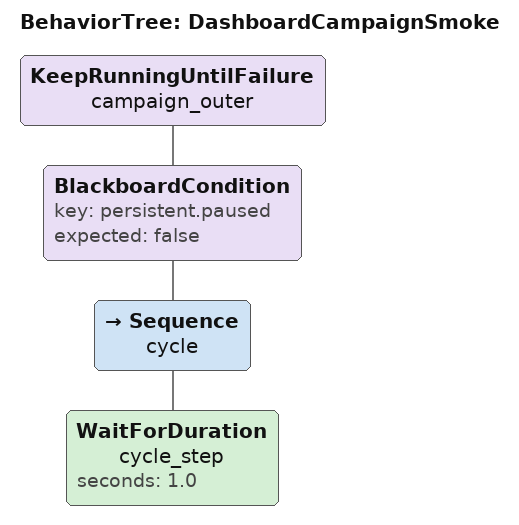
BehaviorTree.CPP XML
<root BTCPP_format="4" main_tree_to_execute="DashboardCampaignSmoke">
  <BehaviorTree ID="DashboardCampaignSmoke">
    <KeepRunningUntilFailure name="campaign_outer">
      <BlackboardCondition key="persistent.paused"
                           expected="false">
        <Sequence name="cycle">
          <WaitForDuration name="cycle_step" seconds="1.0"/>
        </Sequence>
      </BlackboardCondition>
    </KeepRunningUntilFailure>
  </BehaviorTree>
</root>
